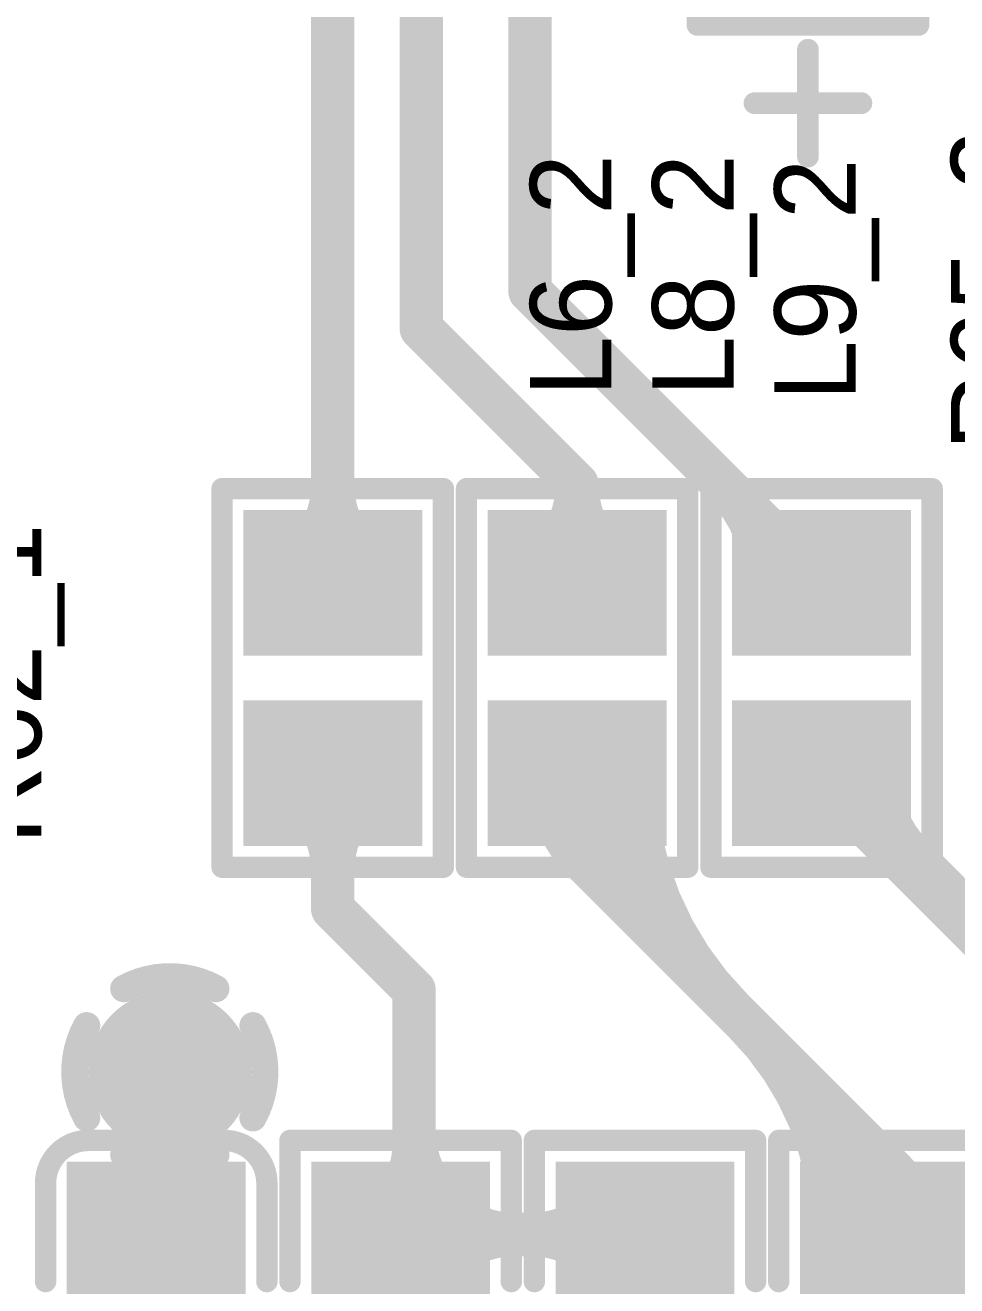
# Model space of a CAD drawing. Header units: millimetres. Extents: x 3.32 to 12.49, y 5.66 to 10.73.
# Drawn here: x 7.0361 to 7.3792, y 8.7263 to 9.1904 of the extents above; entities that cross this region are included whole.
import ezdxf

# ---------------------------------------------------------------- set-up
doc = ezdxf.new("R2010")
doc.units = ezdxf.units.MM
doc.header["$MEASUREMENT"] = 0
for name, color, linetype in [('BottomLayer', 5, 'Continuous'), ('InternalPlane1', 76, 'Continuous'), ('InternalPlane2', 16, 'Continuous'), ('Mechanical13', 56, 'Continuous'), ('Mechanical15', 56, 'Continuous'), ('MultiLayer', 9, 'Continuous'), ('TopLayer', 1, 'Continuous'), ('TopOverlay', 2, 'Continuous'), ('TopPaste', 8, 'Continuous'), ('TopSolder', 216, 'Continuous'), ('ViaHoleLayer', 16, 'Continuous')]:
    doc.layers.add(name, color=color, linetype=linetype)

# ---------------------------------------------------------------- blocks, each defined once
blk = doc.blocks.new('0805_R_33')
at = {"layer": 'TopLayer'}
for points in [[(-0.05787, -0.02894), (-0.0122, -0.02894), (-0.05787, 0.02894), (-0.0122, 0.02894)], [(0.0122, -0.02894), (0.05787, -0.02894), (0.0122, 0.02894), (0.05787, 0.02894)]]:
    blk.add_solid(points, dxfattribs=at)
at = {"layer": 'TopOverlay', "const_width": 0.00787}
for points in [[(-0.06968, 0.04075), (-0.06968, -0.04075)], [(-0.06968, 0.04075), (-0.01772, 0.04075)], [(0.01772, 0.04075), (0.06968, 0.04075)], [(0.06968, 0.04075), (0.06968, -0.04075)], [(-0.06968, -0.04075), (-0.01772, -0.04075)], [(0.01772, -0.04075), (0.06968, -0.04075)]]:
    blk.add_lwpolyline(points, dxfattribs=at)
at = {"layer": 'TopOverlay', "const_width": 0.00394}
for points in [[(-0.07165, 0.04075, 1), (-0.06772, 0.04075, 1)], [(-0.07165, 0.04075, 1), (-0.06772, 0.04075, 1)], [(-0.01969, 0.04075, 1), (-0.01575, 0.04075, 1)], [(0.01575, 0.04075, 1), (0.01969, 0.04075, 1)], [(0.06772, 0.04075, 1), (0.07165, 0.04075, 1)], [(0.06772, 0.04075, 1), (0.07165, 0.04075, 1)], [(-0.07165, -0.04075, 1), (-0.06772, -0.04075, 1)], [(-0.07165, -0.04075, 1), (-0.06772, -0.04075, 1)], [(-0.01969, -0.04075, 1), (-0.01575, -0.04075, 1)], [(0.01575, -0.04075, 1), (0.01969, -0.04075, 1)], [(0.06772, -0.04075, 1), (0.07165, -0.04075, 1)], [(0.06772, -0.04075, 1), (0.07165, -0.04075, 1)]]:
    blk.add_lwpolyline(points, format="xyb", close=True, dxfattribs=at)
at = {"layer": 'TopPaste'}
for points in [[(-0.05787, -0.02894), (-0.0122, -0.02894), (-0.05787, 0.02894), (-0.0122, 0.02894)], [(0.0122, -0.02894), (0.05787, -0.02894), (0.0122, 0.02894), (0.05787, 0.02894)]]:
    blk.add_solid(points, dxfattribs=at)
at = {"layer": 'TopSolder'}
for points in [[(-0.06187, -0.03294), (-0.0082, -0.03294), (-0.06187, 0.03294), (-0.0082, 0.03294)], [(0.0082, -0.03294), (0.06187, -0.03294), (0.0082, 0.03294), (0.06187, 0.03294)]]:
    blk.add_solid(points, dxfattribs=at)
blk = doc.blocks.new('0805_R_38')
at = {"layer": 'TopLayer'}
for points in [[(-0.05787, -0.02894), (-0.0122, -0.02894), (-0.05787, 0.02894), (-0.0122, 0.02894)], [(0.0122, -0.02894), (0.05787, -0.02894), (0.0122, 0.02894), (0.05787, 0.02894)]]:
    blk.add_solid(points, dxfattribs=at)
at = {"layer": 'TopOverlay', "const_width": 0.00787}
for points in [[(-0.06968, 0.04075), (-0.06968, -0.04075)], [(-0.06968, 0.04075), (-0.01772, 0.04075)], [(0.01772, 0.04075), (0.06968, 0.04075)], [(0.06968, 0.04075), (0.06968, -0.04075)], [(-0.06968, -0.04075), (-0.01772, -0.04075)], [(0.01772, -0.04075), (0.06968, -0.04075)]]:
    blk.add_lwpolyline(points, dxfattribs=at)
at = {"layer": 'TopOverlay', "const_width": 0.00394}
for points in [[(-0.07165, 0.04075, 1), (-0.06772, 0.04075, 1)], [(-0.07165, 0.04075, 1), (-0.06772, 0.04075, 1)], [(-0.01969, 0.04075, 1), (-0.01575, 0.04075, 1)], [(0.01575, 0.04075, 1), (0.01969, 0.04075, 1)], [(0.06772, 0.04075, 1), (0.07165, 0.04075, 1)], [(0.06772, 0.04075, 1), (0.07165, 0.04075, 1)], [(-0.07165, -0.04075, 1), (-0.06772, -0.04075, 1)], [(-0.07165, -0.04075, 1), (-0.06772, -0.04075, 1)], [(-0.01969, -0.04075, 1), (-0.01575, -0.04075, 1)], [(0.01575, -0.04075, 1), (0.01969, -0.04075, 1)], [(0.06772, -0.04075, 1), (0.07165, -0.04075, 1)], [(0.06772, -0.04075, 1), (0.07165, -0.04075, 1)]]:
    blk.add_lwpolyline(points, format="xyb", close=True, dxfattribs=at)
at = {"layer": 'TopPaste'}
for points in [[(-0.05787, -0.02894), (-0.0122, -0.02894), (-0.05787, 0.02894), (-0.0122, 0.02894)], [(0.0122, -0.02894), (0.05787, -0.02894), (0.0122, 0.02894), (0.05787, 0.02894)]]:
    blk.add_solid(points, dxfattribs=at)
at = {"layer": 'TopSolder'}
for points in [[(-0.06187, -0.03294), (-0.0082, -0.03294), (-0.06187, 0.03294), (-0.0082, 0.03294)], [(0.0082, -0.03294), (0.06187, -0.03294), (0.0082, 0.03294), (0.06187, 0.03294)]]:
    blk.add_solid(points, dxfattribs=at)
blk = doc.blocks.new('0805_R_40')
at = {"layer": 'TopLayer'}
for points in [[(-0.05787, -0.02894), (-0.0122, -0.02894), (-0.05787, 0.02894), (-0.0122, 0.02894)], [(0.0122, -0.02894), (0.05787, -0.02894), (0.0122, 0.02894), (0.05787, 0.02894)]]:
    blk.add_solid(points, dxfattribs=at)
at = {"layer": 'TopOverlay', "const_width": 0.00787}
for points in [[(-0.06968, 0.04075), (-0.06968, -0.04075)], [(-0.06968, 0.04075), (-0.01772, 0.04075)], [(0.01772, 0.04075), (0.06968, 0.04075)], [(0.06968, 0.04075), (0.06968, -0.04075)], [(-0.06968, -0.04075), (-0.01772, -0.04075)], [(0.01772, -0.04075), (0.06968, -0.04075)]]:
    blk.add_lwpolyline(points, dxfattribs=at)
at = {"layer": 'TopOverlay', "const_width": 0.00394}
for points in [[(-0.07165, 0.04075, 1), (-0.06772, 0.04075, 1)], [(-0.07165, 0.04075, 1), (-0.06772, 0.04075, 1)], [(-0.01969, 0.04075, 1), (-0.01575, 0.04075, 1)], [(0.01575, 0.04075, 1), (0.01969, 0.04075, 1)], [(0.06772, 0.04075, 1), (0.07165, 0.04075, 1)], [(0.06772, 0.04075, 1), (0.07165, 0.04075, 1)], [(-0.07165, -0.04075, 1), (-0.06772, -0.04075, 1)], [(-0.07165, -0.04075, 1), (-0.06772, -0.04075, 1)], [(-0.01969, -0.04075, 1), (-0.01575, -0.04075, 1)], [(0.01575, -0.04075, 1), (0.01969, -0.04075, 1)], [(0.06772, -0.04075, 1), (0.07165, -0.04075, 1)], [(0.06772, -0.04075, 1), (0.07165, -0.04075, 1)]]:
    blk.add_lwpolyline(points, format="xyb", close=True, dxfattribs=at)
at = {"layer": 'TopPaste'}
for points in [[(-0.05787, -0.02894), (-0.0122, -0.02894), (-0.05787, 0.02894), (-0.0122, 0.02894)], [(0.0122, -0.02894), (0.05787, -0.02894), (0.0122, 0.02894), (0.05787, 0.02894)]]:
    blk.add_solid(points, dxfattribs=at)
at = {"layer": 'TopSolder'}
for points in [[(-0.06187, -0.03294), (-0.0082, -0.03294), (-0.06187, 0.03294), (-0.0082, 0.03294)], [(0.0082, -0.03294), (0.06187, -0.03294), (0.0082, 0.03294), (0.06187, 0.03294)]]:
    blk.add_solid(points, dxfattribs=at)
blk = doc.blocks.new('0805_LED_S1_55')
at = {"layer": 'Mechanical13', "const_width": 0.00394}
for points in [[(-0.00787, 0.02756), (0.00394, 0.03937)], [(0, 0.02362), (0.01181, 0.03543)], [(-0.00787, 0), (0.00787, 0.01575)], [(-0.00787, -0.01575), (-0.00787, 0.01575)], [(0.00787, -0.01575), (0.00787, 0.01575)], [(0.01575, 0), (-0.01575, 0)], [(0.00787, -0.01575), (-0.00787, 0)]]:
    blk.add_lwpolyline(points, dxfattribs=at)
at = {"layer": 'Mechanical13', "const_width": 0.00197}
for points in [[(0.00295, 0.03937, 1), (0.00492, 0.03937, 1)], [(0.01083, 0.03543, 1), (0.0128, 0.03543, 1)], [(-0.00886, 0.02756, 1), (-0.00689, 0.02756, 1)], [(-0.00098, 0.02362, 1), (0.00098, 0.02362, 1)], [(-0.00886, 0.01575, 1), (-0.00689, 0.01575, 1)], [(0.00689, 0.01575, 1), (0.00886, 0.01575, 1)], [(0.00689, 0.01575, 1), (0.00886, 0.01575, 1)], [(-0.01673, 0, 1), (-0.01476, 0, 1)], [(-0.00886, 0, 1), (-0.00689, 0, 1)], [(-0.00886, 0, 1), (-0.00689, 0, 1)], [(0.01476, 0, 1), (0.01673, 0, 1)], [(-0.00886, -0.01575, 1), (-0.00689, -0.01575, 1)], [(0.00689, -0.01575, 1), (0.00886, -0.01575, 1)], [(0.00689, -0.01575, 1), (0.00886, -0.01575, 1)]]:
    blk.add_lwpolyline(points, format="xyb", close=True, dxfattribs=at)
at = {"layer": 'Mechanical15', "const_width": 0.004}
for points in [[(-0.10043, 0.01969, 1), (-0.09643, 0.01969, 1)], [(0.09643, 0.01969, 1), (0.10043, 0.01969, 1)], [(0.07674, 0, 1), (0.08074, 0, 1)], [(0.11611, 0, 1), (0.12011, 0, 1)], [(-0.10043, -0.01969, 1), (-0.09643, -0.01969, 1)], [(0.09643, -0.01969, 1), (0.10043, -0.01969, 1)]]:
    blk.add_lwpolyline(points, format="xyb", close=True, dxfattribs=at)
at = {"layer": 'Mechanical15', "const_width": 0.008}
for points in [[(-0.09843, -0.01969), (-0.09843, 0.01969)], [(0.09843, -0.01969), (0.09843, 0.01969)], [(0.11811, 0), (0.07874, 0)]]:
    blk.add_lwpolyline(points, dxfattribs=at)
at = {"layer": 'TopLayer'}
for points in [[(-0.0122, 0.02894), (-0.05787, 0.02894), (-0.0122, -0.02894), (-0.05787, -0.02894)], [(0.05787, 0.02894), (0.0122, 0.02894), (0.05787, -0.02894), (0.0122, -0.02894)]]:
    blk.add_solid(points, dxfattribs=at)
at = {"layer": 'TopOverlay', "const_width": 0.00787}
for points in [[(-0.06968, 0.0315), (-0.06102, 0.04075)], [(-0.01772, 0.04075), (-0.06102, 0.04075)], [(0.06968, 0.04075), (0.01772, 0.04075)], [(0.06968, -0.04075), (0.06968, 0.04075)], [(-0.06968, -0.0315), (-0.06968, 0.0315)], [(-0.06043, -0.04075), (-0.06968, -0.0315)], [(-0.01772, -0.04075), (-0.06043, -0.04075)], [(0.06968, -0.04075), (0.01772, -0.04075)]]:
    blk.add_lwpolyline(points, dxfattribs=at)
at = {"layer": 'TopOverlay', "const_width": 0.00394}
for points in [[(-0.06299, 0.04075, 1), (-0.05906, 0.04075, 1)], [(-0.06299, 0.04075, 1), (-0.05906, 0.04075, 1)], [(-0.01969, 0.04075, 1), (-0.01575, 0.04075, 1)], [(0.01575, 0.04075, 1), (0.01969, 0.04075, 1)], [(0.06772, 0.04075, 1), (0.07165, 0.04075, 1)], [(0.06772, 0.04075, 1), (0.07165, 0.04075, 1)], [(-0.07165, 0.0315, 1), (-0.06772, 0.0315, 1)], [(-0.07165, 0.0315, 1), (-0.06772, 0.0315, 1)], [(-0.07165, -0.0315, 1), (-0.06772, -0.0315, 1)], [(-0.07165, -0.0315, 1), (-0.06772, -0.0315, 1)], [(-0.0624, -0.04075, 1), (-0.05846, -0.04075, 1)], [(-0.0624, -0.04075, 1), (-0.05846, -0.04075, 1)], [(-0.01969, -0.04075, 1), (-0.01575, -0.04075, 1)], [(0.01575, -0.04075, 1), (0.01969, -0.04075, 1)], [(0.06772, -0.04075, 1), (0.07165, -0.04075, 1)], [(0.06772, -0.04075, 1), (0.07165, -0.04075, 1)]]:
    blk.add_lwpolyline(points, format="xyb", close=True, dxfattribs=at)
at = {"layer": 'TopOverlay'}
blk.add_solid([(-0.08839, -0.0315), (-0.07657, -0.0315), (-0.08839, 0.0315), (-0.07657, 0.0315)], dxfattribs=at)
at = {"layer": 'TopPaste'}
for points in [[(-0.0122, 0.02894), (-0.05787, 0.02894), (-0.0122, -0.02894), (-0.05787, -0.02894)], [(0.05787, 0.02894), (0.0122, 0.02894), (0.05787, -0.02894), (0.0122, -0.02894)]]:
    blk.add_solid(points, dxfattribs=at)
at = {"layer": 'TopSolder'}
for points in [[(-0.0082, 0.03294), (-0.06187, 0.03294), (-0.0082, -0.03294), (-0.06187, -0.03294)], [(0.06187, 0.03294), (0.0082, 0.03294), (0.06187, -0.03294), (0.0082, -0.03294)]]:
    blk.add_solid(points, dxfattribs=at)
blk = doc.blocks.new('0805_C_77')
at = {"layer": 'TopLayer'}
for points in [[(-0.05787, -0.02894), (-0.0122, -0.02894), (-0.05787, 0.02894), (-0.0122, 0.02894)], [(0.0122, -0.02894), (0.05787, -0.02894), (0.0122, 0.02894), (0.05787, 0.02894)]]:
    blk.add_solid(points, dxfattribs=at)
at = {"layer": 'TopOverlay', "const_width": 0.00787}
for points in [[(-0.06969, 0.025, -0.414214), (-0.05394, 0.04075)], [(0.05394, 0.04075, -0.414213), (0.06969, 0.025)], [(-0.05394, -0.04075, -0.414213), (-0.06969, -0.025)], [(0.06968, -0.025, -0.414214), (0.05394, -0.04075)]]:
    blk.add_lwpolyline(points, format="xyb", dxfattribs=at)
for points in [[(-0.01772, 0.04075), (-0.05394, 0.04075)], [(0.05394, 0.04075), (0.01772, 0.04075)], [(-0.06969, -0.025), (-0.06969, 0.025)], [(0.06968, -0.025), (0.06968, 0.025)], [(-0.01772, -0.04075), (-0.05394, -0.04075)], [(0.05394, -0.04075), (0.01772, -0.04075)]]:
    blk.add_lwpolyline(points, dxfattribs=at)
at = {"layer": 'TopOverlay', "const_width": 0.00394}
for points in [[(-0.05591, 0.04075, 1), (-0.05197, 0.04075, 1)], [(-0.05591, 0.04075, 1), (-0.05197, 0.04075, 1)], [(-0.01969, 0.04075, 1), (-0.01575, 0.04075, 1)], [(0.01575, 0.04075, 1), (0.01969, 0.04075, 1)], [(0.05197, 0.04075, 1), (0.05591, 0.04075, 1)], [(0.05197, 0.04075, 1), (0.05591, 0.04075, 1)], [(-0.07165, 0.025, 1), (-0.06772, 0.025, 1)], [(-0.07165, 0.025, 1), (-0.06772, 0.025, 1)], [(0.06772, 0.025, 1), (0.07165, 0.025, 1)], [(0.06772, 0.025, 1), (0.07165, 0.025, 1)], [(-0.07165, -0.025, 1), (-0.06772, -0.025, 1)], [(-0.07165, -0.025, 1), (-0.06772, -0.025, 1)], [(0.06772, -0.025, 1), (0.07165, -0.025, 1)], [(0.06772, -0.025, 1), (0.07165, -0.025, 1)], [(-0.05591, -0.04075, 1), (-0.05197, -0.04075, 1)], [(-0.05591, -0.04075, 1), (-0.05197, -0.04075, 1)], [(-0.01969, -0.04075, 1), (-0.01575, -0.04075, 1)], [(0.01575, -0.04075, 1), (0.01969, -0.04075, 1)], [(0.05197, -0.04075, 1), (0.05591, -0.04075, 1)], [(0.05197, -0.04075, 1), (0.05591, -0.04075, 1)]]:
    blk.add_lwpolyline(points, format="xyb", close=True, dxfattribs=at)
at = {"layer": 'TopPaste'}
for points in [[(-0.05787, -0.02894), (-0.0122, -0.02894), (-0.05787, 0.02894), (-0.0122, 0.02894)], [(0.0122, -0.02894), (0.05787, -0.02894), (0.0122, 0.02894), (0.05787, 0.02894)]]:
    blk.add_solid(points, dxfattribs=at)
at = {"layer": 'TopSolder'}
for points in [[(-0.06187, -0.03294), (-0.0082, -0.03294), (-0.06187, 0.03294), (-0.0082, 0.03294)], [(0.0082, -0.03294), (0.06187, -0.03294), (0.0082, 0.03294), (0.06187, 0.03294)]]:
    blk.add_solid(points, dxfattribs=at)
blk = doc.blocks.new('0805_L_475')
at = {"layer": 'TopLayer'}
for points in [[(-0.05787, -0.02894), (-0.0122, -0.02894), (-0.05787, 0.02894), (-0.0122, 0.02894)], [(0.0122, -0.02894), (0.05787, -0.02894), (0.0122, 0.02894), (0.05787, 0.02894)]]:
    blk.add_solid(points, dxfattribs=at)
at = {"layer": 'TopOverlay', "const_width": 0.00787}
for points in [[(0.06968, 0.04075), (-0.06968, 0.04075)], [(-0.06968, -0.04075), (-0.06968, 0.04075)], [(0.06968, -0.04075), (0.06968, 0.04075)], [(0.06968, -0.04075), (-0.06968, -0.04075)]]:
    blk.add_lwpolyline(points, dxfattribs=at)
at = {"layer": 'TopOverlay', "const_width": 0.00394}
for points in [[(-0.07165, 0.04075, 1), (-0.06772, 0.04075, 1)], [(-0.07165, 0.04075, 1), (-0.06772, 0.04075, 1)], [(0.06772, 0.04075, 1), (0.07165, 0.04075, 1)], [(0.06772, 0.04075, 1), (0.07165, 0.04075, 1)], [(-0.07165, -0.04075, 1), (-0.06772, -0.04075, 1)], [(-0.07165, -0.04075, 1), (-0.06772, -0.04075, 1)], [(0.06772, -0.04075, 1), (0.07165, -0.04075, 1)], [(0.06772, -0.04075, 1), (0.07165, -0.04075, 1)]]:
    blk.add_lwpolyline(points, format="xyb", close=True, dxfattribs=at)
at = {"layer": 'TopPaste'}
for points in [[(-0.05787, -0.02894), (-0.0122, -0.02894), (-0.05787, 0.02894), (-0.0122, 0.02894)], [(0.0122, -0.02894), (0.05787, -0.02894), (0.0122, 0.02894), (0.05787, 0.02894)]]:
    blk.add_solid(points, dxfattribs=at)
at = {"layer": 'TopSolder'}
for points in [[(-0.06187, -0.03294), (-0.0082, -0.03294), (-0.06187, 0.03294), (-0.0082, 0.03294)], [(0.0082, -0.03294), (0.06187, -0.03294), (0.0082, 0.03294), (0.06187, 0.03294)]]:
    blk.add_solid(points, dxfattribs=at)
blk = doc.blocks.new('0805_L_478')
at = {"layer": 'TopLayer'}
for points in [[(-0.05787, -0.02894), (-0.0122, -0.02894), (-0.05787, 0.02894), (-0.0122, 0.02894)], [(0.0122, -0.02894), (0.05787, -0.02894), (0.0122, 0.02894), (0.05787, 0.02894)]]:
    blk.add_solid(points, dxfattribs=at)
at = {"layer": 'TopOverlay', "const_width": 0.00787}
for points in [[(-0.06968, 0.04075), (0.06968, 0.04075)], [(-0.06968, 0.04075), (-0.06968, -0.04075)], [(0.06968, 0.04075), (0.06968, -0.04075)], [(-0.06968, -0.04075), (0.06968, -0.04075)]]:
    blk.add_lwpolyline(points, dxfattribs=at)
at = {"layer": 'TopOverlay', "const_width": 0.00394}
for points in [[(-0.07165, 0.04075, 1), (-0.06772, 0.04075, 1)], [(-0.07165, 0.04075, 1), (-0.06772, 0.04075, 1)], [(0.06772, 0.04075, 1), (0.07165, 0.04075, 1)], [(0.06772, 0.04075, 1), (0.07165, 0.04075, 1)], [(-0.07165, -0.04075, 1), (-0.06772, -0.04075, 1)], [(-0.07165, -0.04075, 1), (-0.06772, -0.04075, 1)], [(0.06772, -0.04075, 1), (0.07165, -0.04075, 1)], [(0.06772, -0.04075, 1), (0.07165, -0.04075, 1)]]:
    blk.add_lwpolyline(points, format="xyb", close=True, dxfattribs=at)
at = {"layer": 'TopPaste'}
for points in [[(-0.05787, -0.02894), (-0.0122, -0.02894), (-0.05787, 0.02894), (-0.0122, 0.02894)], [(0.0122, -0.02894), (0.05787, -0.02894), (0.0122, 0.02894), (0.05787, 0.02894)]]:
    blk.add_solid(points, dxfattribs=at)
at = {"layer": 'TopSolder'}
for points in [[(-0.06187, -0.03294), (-0.0082, -0.03294), (-0.06187, 0.03294), (-0.0082, 0.03294)], [(0.0082, -0.03294), (0.06187, -0.03294), (0.0082, 0.03294), (0.06187, 0.03294)]]:
    blk.add_solid(points, dxfattribs=at)
blk = doc.blocks.new('0805_L_481')
at = {"layer": 'TopLayer'}
for points in [[(-0.05787, -0.02894), (-0.0122, -0.02894), (-0.05787, 0.02894), (-0.0122, 0.02894)], [(0.0122, -0.02894), (0.05787, -0.02894), (0.0122, 0.02894), (0.05787, 0.02894)]]:
    blk.add_solid(points, dxfattribs=at)
at = {"layer": 'TopOverlay', "const_width": 0.00787}
for points in [[(-0.06968, 0.04075), (0.06968, 0.04075)], [(-0.06968, 0.04075), (-0.06968, -0.04075)], [(0.06968, 0.04075), (0.06968, -0.04075)], [(-0.06968, -0.04075), (0.06968, -0.04075)]]:
    blk.add_lwpolyline(points, dxfattribs=at)
at = {"layer": 'TopOverlay', "const_width": 0.00394}
for points in [[(-0.07165, 0.04075, 1), (-0.06772, 0.04075, 1)], [(-0.07165, 0.04075, 1), (-0.06772, 0.04075, 1)], [(0.06772, 0.04075, 1), (0.07165, 0.04075, 1)], [(0.06772, 0.04075, 1), (0.07165, 0.04075, 1)], [(-0.07165, -0.04075, 1), (-0.06772, -0.04075, 1)], [(-0.07165, -0.04075, 1), (-0.06772, -0.04075, 1)], [(0.06772, -0.04075, 1), (0.07165, -0.04075, 1)], [(0.06772, -0.04075, 1), (0.07165, -0.04075, 1)]]:
    blk.add_lwpolyline(points, format="xyb", close=True, dxfattribs=at)
at = {"layer": 'TopPaste'}
for points in [[(-0.05787, -0.02894), (-0.0122, -0.02894), (-0.05787, 0.02894), (-0.0122, 0.02894)], [(0.0122, -0.02894), (0.05787, -0.02894), (0.0122, 0.02894), (0.05787, 0.02894)]]:
    blk.add_solid(points, dxfattribs=at)
at = {"layer": 'TopSolder'}
for points in [[(-0.06187, -0.03294), (-0.0082, -0.03294), (-0.06187, 0.03294), (-0.0082, 0.03294)], [(0.0082, -0.03294), (0.06187, -0.03294), (0.0082, 0.03294), (0.06187, 0.03294)]]:
    blk.add_solid(points, dxfattribs=at)

msp = doc.modelspace()

# ---------------------------------------------------------------- linework, layer by layer
at = {"layer": 'BottomLayer', "const_width": 0.02}
msp.add_lwpolyline([(7.07937, 8.80504, 1), (7.09937, 8.80504, 1)], format="xyb", close=True, dxfattribs=at)
at = {"layer": 'InternalPlane1', "const_width": 0.01}
for points in [[(7.0724, 8.83565, -0.258618), (7.10634, 8.83565)], [(7.05876, 8.78807, -0.258618), (7.05876, 8.82201)], [(7.11998, 8.82201, -0.258618), (7.11998, 8.78807)], [(7.10634, 8.77443, -0.258618), (7.0724, 8.77443)]]:
    msp.add_lwpolyline(points, format="xyb", dxfattribs=at)
at = {"layer": 'InternalPlane1', "const_width": 0.005}
for points in [[(7.0699, 8.83565, 1), (7.0749, 8.83565, 1)], [(7.10384, 8.83565, 1), (7.10884, 8.83565, 1)], [(7.05626, 8.82201, 1), (7.06126, 8.82201, 1)], [(7.11748, 8.82201, 1), (7.12248, 8.82201, 1)], [(7.05626, 8.78807, 1), (7.06126, 8.78807, 1)], [(7.11748, 8.78807, 1), (7.12248, 8.78807, 1)], [(7.0699, 8.77443, 1), (7.0749, 8.77443, 1)], [(7.10384, 8.77443, 1), (7.10884, 8.77443, 1)]]:
    msp.add_lwpolyline(points, format="xyb", close=True, dxfattribs=at)
at = {"layer": 'InternalPlane2', "const_width": 0.03}
msp.add_lwpolyline([(7.07437, 8.80504, 1), (7.10437, 8.80504, 1)], format="xyb", close=True, dxfattribs=at)
at = {"layer": 'MultiLayer', "const_width": 0.02}
msp.add_lwpolyline([(7.07937, 8.80504, 1), (7.09937, 8.80504, 1)], format="xyb", close=True, dxfattribs=at)
at = {"layer": 'TopLayer'}
for points, const_width in [([(7.14937, 8.98508), (7.14937, 9.67504)], 0.016), ([(7.18201, 9.07866), (7.18201, 9.51866)], 0.016), ([(7.22201, 9.09244), (7.22201, 9.47866)], 0.016), ([(7.22201, 9.09244), (7.32937, 8.98508)], 0.016), ([(7.18201, 9.07866), (7.23937, 9.0213)], 0.016), ([(7.23937, 8.98508), (7.23937, 9.0213)], 0.016), ([(7.32937, 8.915), (7.39933, 8.84504)], 0.02), ([(7.14937, 8.86504), (7.14937, 8.915)], 0.016), ([(7.23937, 8.88504), (7.23937, 8.915)], 0.016), ([(7.23937, 8.88504), (7.35437, 8.77004)], 0.016), ([(7.14937, 8.86504), (7.17933, 8.83508)], 0.016), ([(7.17933, 8.74512), (7.17933, 8.83508)], 0.016), ([(7.08937, 8.75012), (7.08937, 8.80504)], 0.02), ([(7.35437, 8.74512), (7.35437, 8.77004)], 0.016), ([(7.08437, 8.74512), (7.08937, 8.75012)], 0.02), ([(7.17437, 8.74512), (7.17933, 8.74512)], 0.016), ([(7.17933, 8.74512), (7.26437, 8.74512)], 0.016), ([(7.37429, 8.74512), (7.44437, 8.74512)], 0.016)]:
    msp.add_lwpolyline(points, dxfattribs=dict(at, const_width=const_width))
for points, const_width in [([(7.21801, 9.09244, 1), (7.22601, 9.09244, 1)], 0.008), ([(7.21801, 9.09244, 1), (7.22601, 9.09244, 1)], 0.008), ([(7.17801, 9.07866, 1), (7.18601, 9.07866, 1)], 0.008), ([(7.17801, 9.07866, 1), (7.18601, 9.07866, 1)], 0.008), ([(7.14537, 9.02089, 1), (7.15337, 9.02089, 1)], 0.008), ([(7.14537, 9.02089, 1), (7.15337, 9.02089, 1)], 0.008), ([(7.23537, 9.0213, 1), (7.24337, 9.0213, 1)], 0.008), ([(7.23537, 9.0213, 1), (7.24337, 9.0213, 1)], 0.008), ([(7.23537, 9.02089, 1), (7.24337, 9.02089, 1)], 0.008), ([(7.23537, 9.02089, 1), (7.24337, 9.02089, 1)], 0.008), ([(7.28963, 9.02082, 1), (7.29763, 9.02082, 1)], 0.008), ([(7.30436, 9.00609, 1), (7.31236, 9.00609, 1)], 0.008), ([(7.31927, 8.99991, 1), (7.32727, 8.99991, 1)], 0.008), ([(7.13488, 8.99557, 1), (7.14288, 8.99557, 1)], 0.008), ([(7.15586, 8.99557, 1), (7.16386, 8.99557, 1)], 0.008), ([(7.22488, 8.99557, 1), (7.23288, 8.99557, 1)], 0.008), ([(7.24586, 8.99557, 1), (7.25386, 8.99557, 1)], 0.008), ([(7.14537, 8.98508, 1), (7.15337, 8.98508, 1)], 0.008), ([(7.23537, 8.98508, 1), (7.24337, 8.98508, 1)], 0.008), ([(7.30443, 8.98508, 1), (7.31243, 8.98508, 1)], 0.008), ([(7.32537, 8.98508, 1), (7.33337, 8.98508, 1)], 0.008), ([(7.32437, 8.915, 1), (7.33437, 8.915, 1)], 0.01), ([(7.34331, 8.915, 1), (7.35331, 8.915, 1)], 0.01), ([(7.14537, 8.915, 1), (7.15337, 8.915, 1)], 0.008), ([(7.22431, 8.915, 1), (7.23231, 8.915, 1)], 0.008), ([(7.23537, 8.915, 1), (7.24337, 8.915, 1)], 0.008), ([(7.24031, 8.915, 1), (7.24831, 8.915, 1)], 0.008), ([(7.25631, 8.915, 1), (7.26431, 8.915, 1)], 0.008), ([(7.13488, 8.90451, 1), (7.14288, 8.90451, 1)], 0.008), ([(7.15586, 8.90451, 1), (7.16386, 8.90451, 1)], 0.008), ([(7.22638, 8.9032, 1), (7.23438, 8.9032, 1)], 0.008), ([(7.24436, 8.9032, 1), (7.25236, 8.9032, 1)], 0.008), ([(7.23537, 8.88504, 1), (7.24337, 8.88504, 1)], 0.008), ([(7.23537, 8.88504, 1), (7.24337, 8.88504, 1)], 0.008), ([(7.23537, 8.88504, 1), (7.24337, 8.88504, 1)], 0.008), ([(7.23537, 8.88504, 1), (7.24337, 8.88504, 1)], 0.008), ([(7.3567, 8.88267, 1), (7.3667, 8.88267, 1)], 0.01), ([(7.23767, 8.88274, 1), (7.24567, 8.88274, 1)], 0.008), ([(7.14537, 8.87919, 1), (7.15337, 8.87919, 1)], 0.008), ([(7.14537, 8.87919, 1), (7.15337, 8.87919, 1)], 0.008), ([(7.14537, 8.86504, 1), (7.15337, 8.86504, 1)], 0.008), ([(7.14537, 8.86504, 1), (7.15337, 8.86504, 1)], 0.008), ([(7.26498, 8.85543, 1), (7.27298, 8.85543, 1)], 0.008), ([(7.17533, 8.83508, 1), (7.18333, 8.83508, 1)], 0.008), ([(7.17533, 8.83508, 1), (7.18333, 8.83508, 1)], 0.008), ([(7.2923, 8.82811, 1), (7.3003, 8.82811, 1)], 0.008), ([(7.29701, 8.8234, 1), (7.30501, 8.8234, 1)], 0.008), ([(7.07937, 8.80504, 1), (7.09937, 8.80504, 1)], 0.02), ([(7.08437, 8.80504, 1), (7.09437, 8.80504, 1)], 0.01), ([(7.0773, 8.79797, 1), (7.0873, 8.79797, 1)], 0.01), ([(7.09144, 8.79797, 1), (7.10144, 8.79797, 1)], 0.01), ([(7.32432, 8.79609, 1), (7.33232, 8.79609, 1)], 0.008), ([(7.08437, 8.7809, 1), (7.09437, 8.7809, 1)], 0.01), ([(7.08437, 8.7809, 1), (7.09437, 8.7809, 1)], 0.01), ([(7.17533, 8.78369, 1), (7.18333, 8.78369, 1)], 0.008), ([(7.08437, 8.77877, 1), (7.09437, 8.77877, 1)], 0.01), ([(7.17533, 8.77818, 1), (7.18333, 8.77818, 1)], 0.008), ([(7.08437, 8.77344, 1), (7.09437, 8.77344, 1)], 0.01), ([(7.35037, 8.77004, 1), (7.35837, 8.77004, 1)], 0.008), ([(7.35037, 8.77004, 1), (7.35837, 8.77004, 1)], 0.008), ([(7.35037, 8.77004, 1), (7.35837, 8.77004, 1)], 0.008), ([(7.35037, 8.77004, 1), (7.35837, 8.77004, 1)], 0.008), ([(7.35163, 8.76878, 1), (7.35963, 8.76878, 1)], 0.008), ([(7.0764, 8.75419, 1), (7.0864, 8.75419, 1)], 0.01), ([(7.09455, 8.75419, 1), (7.10455, 8.75419, 1)], 0.01), ([(7.16598, 8.75561, 1), (7.17398, 8.75561, 1)], 0.008), ([(7.18696, 8.75561, 1), (7.19496, 8.75561, 1)], 0.008), ([(7.18696, 8.75561, 1), (7.19496, 8.75561, 1)], 0.008), ([(7.24378, 8.75561, 1), (7.25178, 8.75561, 1)], 0.008), ([(7.3433, 8.75816, 1), (7.3513, 8.75816, 1)], 0.008), ([(7.35744, 8.75816, 1), (7.36544, 8.75816, 1)], 0.008), ([(7.36696, 8.75561, 1), (7.37496, 8.75561, 1)], 0.008), ([(7.08437, 8.75012, 1), (7.09437, 8.75012, 1)], 0.01), ([(7.08437, 8.75012, 1), (7.09437, 8.75012, 1)], 0.01), ([(7.07937, 8.74512, 1), (7.08937, 8.74512, 1)], 0.01), ([(7.17037, 8.74512, 1), (7.17837, 8.74512, 1)], 0.008), ([(7.17533, 8.74512, 1), (7.18333, 8.74512, 1)], 0.008), ([(7.17533, 8.74512, 1), (7.18333, 8.74512, 1)], 0.008), ([(7.17533, 8.74512, 1), (7.18333, 8.74512, 1)], 0.008), ([(7.21229, 8.74512, 1), (7.22029, 8.74512, 1)], 0.008), ([(7.21229, 8.74512, 1), (7.22029, 8.74512, 1)], 0.008), ([(7.21845, 8.74512, 1), (7.22645, 8.74512, 1)], 0.008), ([(7.21845, 8.74512, 1), (7.22645, 8.74512, 1)], 0.008), ([(7.26037, 8.74512, 1), (7.26837, 8.74512, 1)], 0.008), ([(7.32943, 8.74512, 1), (7.33743, 8.74512, 1)], 0.008), ([(7.34543, 8.74512, 1), (7.35343, 8.74512, 1)], 0.008), ([(7.35037, 8.74512, 1), (7.35837, 8.74512, 1)], 0.008), ([(7.36143, 8.74512, 1), (7.36943, 8.74512, 1)], 0.008), ([(7.37029, 8.74512, 1), (7.37829, 8.74512, 1)], 0.008), ([(7.18696, 8.73463, 1), (7.19496, 8.73463, 1)], 0.008), ([(7.24378, 8.73463, 1), (7.25178, 8.73463, 1)], 0.008), ([(7.36696, 8.73463, 1), (7.37496, 8.73463, 1)], 0.008)]:
    msp.add_lwpolyline(points, format="xyb", close=True, dxfattribs=dict(at, const_width=const_width))
for points, const_width in [([(7.14937, 9.02089, -0.198912), (7.13888, 8.99557)], 0.016), ([(7.15986, 8.99557, -0.198912), (7.14937, 9.02089)], 0.016), ([(7.23937, 9.02089, -0.198912), (7.22888, 8.99557)], 0.016), ([(7.24986, 8.99557, -0.198912), (7.23937, 9.02089)], 0.016), ([(7.29363, 9.02082, -0.198912), (7.30843, 8.98508)], 0.016), ([(7.32327, 8.99991, -0.198912), (7.30836, 9.00609)], 0.016), ([(7.3617, 8.88267, -0.198912), (7.34831, 8.915)], 0.02), ([(7.24167, 8.88274, -0.198912), (7.22831, 8.915)], 0.016), ([(7.26898, 8.85543, -0.198912), (7.24431, 8.915)], 0.016), ([(7.2963, 8.82811, -0.198912), (7.26031, 8.915)], 0.016), ([(7.13888, 8.90451, -0.198912), (7.14937, 8.87919)], 0.016), ([(7.14937, 8.87919, -0.198912), (7.15986, 8.90451)], 0.016), ([(7.23038, 8.9032, -0.234023), (7.23937, 8.88504)], 0.016), ([(7.23937, 8.88504, -0.234023), (7.24836, 8.9032)], 0.016), ([(7.30101, 8.8234, -0.198912), (7.33343, 8.74512)], 0.016), ([(7.0823, 8.79797, -0.198912), (7.08937, 8.7809)], 0.02), ([(7.08937, 8.7809, -0.198912), (7.09644, 8.79797)], 0.02), ([(7.32832, 8.79609, -0.198912), (7.34943, 8.74512)], 0.016), ([(7.19096, 8.75561, -0.198912), (7.17933, 8.78369)], 0.016), ([(7.09955, 8.75419, -0.198912), (7.08937, 8.77877)], 0.02), ([(7.17933, 8.77818, -0.198912), (7.16998, 8.75561)], 0.016), ([(7.08937, 8.77344, -0.198912), (7.0814, 8.75419)], 0.02), ([(7.35437, 8.77004, -0.275113), (7.3473, 8.75816)], 0.016), ([(7.36144, 8.75816, -0.275113), (7.35437, 8.77004)], 0.016), ([(7.35563, 8.76878, -0.198912), (7.36543, 8.74512)], 0.016), ([(7.21629, 8.74512, -0.198912), (7.19096, 8.75561)], 0.016), ([(7.24778, 8.75561, -0.198912), (7.22245, 8.74512)], 0.016), ([(7.39629, 8.74512, -0.198912), (7.37096, 8.75561)], 0.016), ([(7.19096, 8.73463, -0.198912), (7.21629, 8.74512)], 0.016), ([(7.22245, 8.74512, -0.198912), (7.24778, 8.73463)], 0.016), ([(7.37096, 8.73463, -0.198912), (7.39629, 8.74512)], 0.016)]:
    msp.add_lwpolyline(points, format="xyb", dxfattribs=dict(at, const_width=const_width))
at = {"layer": 'ViaHoleLayer', "const_width": 0.01}
msp.add_lwpolyline([(7.08437, 8.80504, 1), (7.09437, 8.80504, 1)], format="xyb", close=True, dxfattribs=at)

# ---------------------------------------------------------------- block references
for name, p, rotation in [('0805_LED_S1_55', (7.32437, 9.26008), 270), ('0805_L_481', (7.14937, 8.95004), 90), ('0805_L_478', (7.23937, 8.95004), 90), ('0805_L_475', (7.32937, 8.95004), 270), ('0805_C_77', (7.08437, 8.71008), 270), ('0805_R_40', (7.17437, 8.71008), 90), ('0805_R_38', (7.26437, 8.71008), 90), ('0805_R_33', (7.35437, 8.71008), 90)]:
    msp.add_blockref(name, p, dxfattribs=dict(rotation=rotation))

# ---------------------------------------------------------------- texts
at = {"layer": 'TopOverlay'}
for s, p in [('R65_2', (7.40701, 9.03366)), ('L6_2', (7.25201, 9.05366)), ('L8_2', (7.29701, 9.05366)), ('L9_2', (7.342, 9.052)), ('R62_1', (7.04201, 8.88866))]:
    msp.add_text(s, height=0.03, rotation=90, dxfattribs=at).set_placement(p)

doc.saveas('drawing.dxf')
